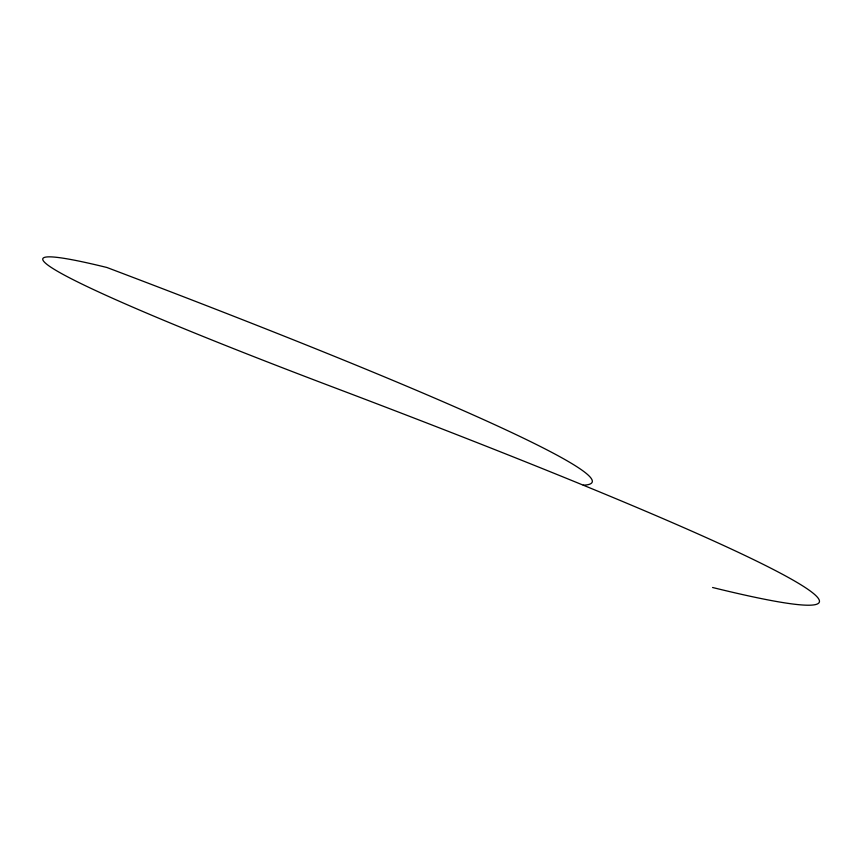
<?xml version="1.0" encoding="UTF-8"?>
<svg xmlns="http://www.w3.org/2000/svg" width="862" height="862" viewBox="0 0 862 862"><rect width="100%" height="100%" fill="white"/><g stroke="black" fill="none" stroke-linecap="round" stroke-linejoin="round"><path stroke-width="1.29" d="M712.572 587.496A968.802 47.324 19.3 0 0 334.025 387.491A581.279 28.392 19.3 0 1 106.899 267.489A968.802 47.324 19.3 0 1 583.251 485.177"/></g></svg>
